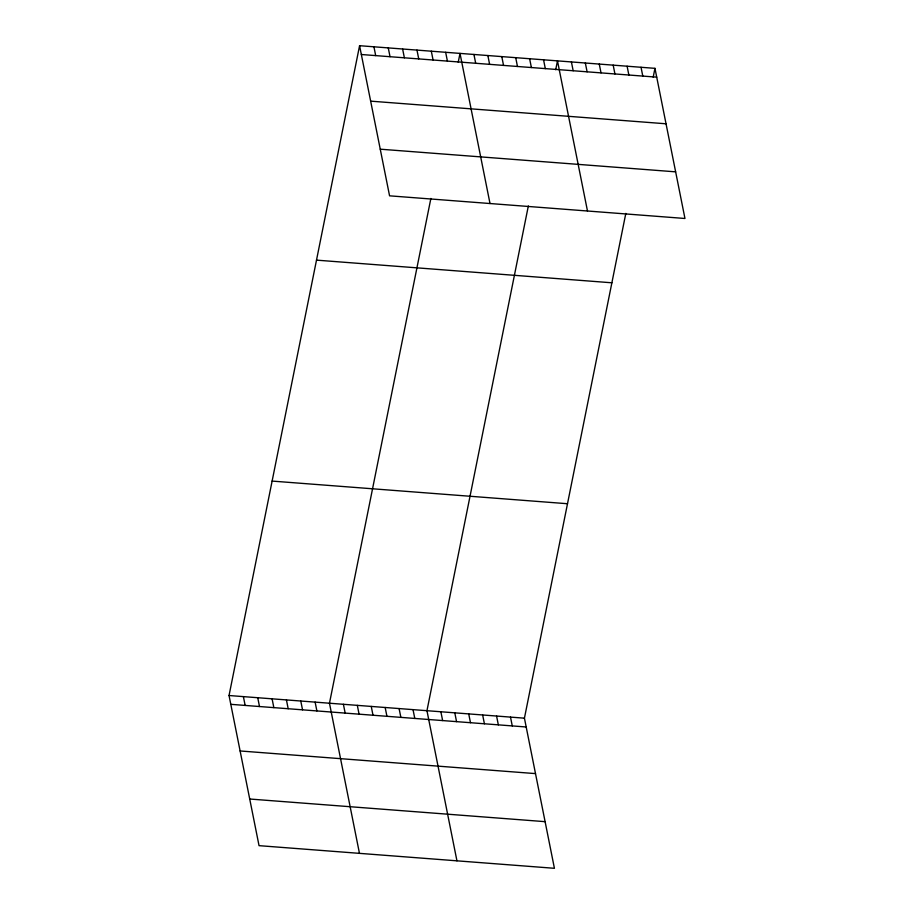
<?xml version="1.0" encoding="UTF-8"?>
<svg xmlns="http://www.w3.org/2000/svg" width="914" height="914" viewBox="0 0 914 914"><rect width="100%" height="100%" fill="white"/><g stroke="black" fill="none" stroke-linecap="round" stroke-linejoin="round"><path stroke-width="1.37" d="M625.816 213.408L524.43 718.176L554.421 868.3L259.039 845.656L229.037 695.52L359.579 45.7L654.961 68.344L684.963 218.48L389.57 195.825L359.579 45.7M430.871 198.464L329.474 703.22L359.465 853.356M458.234 62.232L460.005 53.4L490.007 203.525M528.349 205.936L426.952 710.692L456.943 860.828M555.712 69.704L557.483 60.872L587.485 211.008M653.19 77.176L654.961 68.344M361.338 54.509L656.72 77.153M370.65 101.146L666.043 123.79M380.258 149.188L675.64 171.843M316.495 260.136L611.889 282.792M272.121 481.084L567.503 503.728M229.037 695.52L524.43 718.176M230.796 704.328L526.19 726.984M240.119 750.965L535.501 773.61M249.716 799.019L545.11 821.663M641.034 67.282L642.793 76.09M627.107 66.219L628.866 75.017M613.18 65.145L614.939 73.954M599.264 64.083L601.024 72.88M585.337 63.009L587.096 71.818M571.41 61.946L573.169 70.755M543.556 59.81L545.315 68.619M529.629 58.736L531.388 67.545M515.713 57.673L517.473 66.482M501.786 56.599L503.545 65.408M487.859 55.537L489.618 64.346M473.932 54.463L475.691 63.272M445.655 52.304L447.414 61.112M431.317 51.195L433.076 60.004M416.967 50.099L418.726 58.907M402.617 49.002L404.376 57.811M388.267 47.905L390.027 56.702M510.503 717.102L512.263 725.91M373.929 46.797L375.688 55.605M496.576 716.039L498.336 724.848M482.649 714.965L484.409 723.774M468.722 713.903L470.482 722.711M454.795 712.829L456.554 721.637M440.868 711.766L442.639 720.575M413.025 709.63L414.785 718.438M399.098 708.567L400.858 717.364M385.171 707.493L386.93 716.302M371.244 706.431L373.003 715.228M357.317 705.357L359.076 714.165M343.401 704.294L345.161 713.103M315.124 702.123L316.884 710.932M300.775 701.027L302.534 709.824M286.425 699.918L288.184 708.727M272.086 698.822L273.846 707.63M257.737 697.725L259.496 706.533M243.387 696.617L245.146 705.425"/></g></svg>
